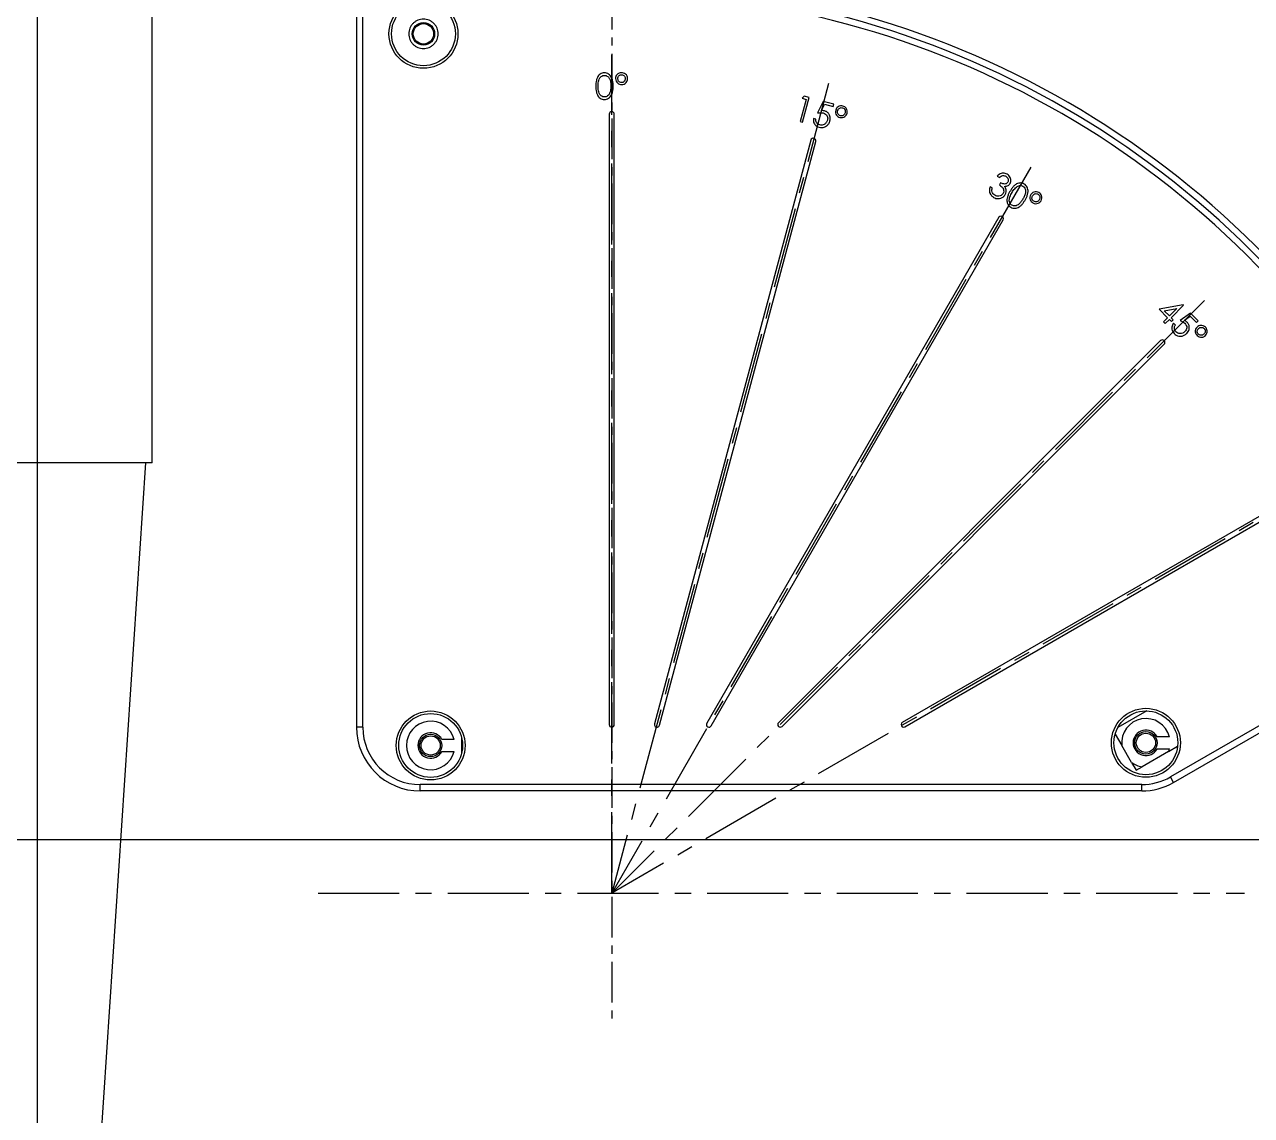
# Model space of a CAD drawing. Extents: x 500 to 100500, y -14500 to 21140.
# Drawn here: x 7744.3 to 7840.5, y -2970.5 to -2885.1 of the extents above; entities that cross this region are included whole.
import ezdxf

# ---------------------------------------------------------------- set-up
doc = ezdxf.new("R2010")
doc.units = 0
doc.linetypes.add('CENTER', pattern=[10.16, 6.35, -1.27, 1.27, -1.27])
doc.layers.get('0').update_dxf_attribs({"linetype": 'CONTINUOUS'})
doc.layers.add('30', color=111, linetype='CONTINUOUS')
doc.layers.add('Center', color=1, linetype='CENTER')

# ---------------------------------------------------------------- blocks, each defined once
blk = doc.blocks.new('KJA$C3C655F6F')
at = {"layer": '30', "linetype": 'Continuous', "lineweight": 25}
for p, q in [((-33.258, 61), (-33.258, 5)), ((-32.758, 5), (-32.758, 61)), ((1.965, 54.167), (1.502, 52.439)), ((1.828, 54.405), (1.664, 54.248)), ((1.664, 54.248), (1.965, 54.167)), ((1.691, 52.388), (2.205, 54.304)), ((2.205, 54.304), (1.828, 54.405)), ((3.303, 54.01), (2.871, 53.106)), ((4.132, 53.787), (3.303, 54.01)), ((-13.458, 53), (-13.458, 5.2)), ((-13.058, 5.2), (-13.058, 53)), ((3.166, 53.291), (3.401, 53.788)), ((3.401, 53.788), (4.083, 53.605)), ((4.083, 53.605), (4.132, 53.787)), ((1.502, 52.439), (1.691, 52.388)), ((2.737, 52.605), (2.54, 52.658)), ((2.336, 50.973), (-9.915, 5.252)), ((-9.528, 5.148), (2.723, 50.87)), ((16.942, 48.159), (17.119, 48.057)), ((16.554, 47.228), (16.384, 47.326)), ((17.197, 47.625), (17.105, 47.466)), ((17.068, 44.928), (-5.811, 5.3)), ((-5.464, 5.1), (17.415, 44.728)), ((31.511, 38.065), (29.621, 37.735)), ((29.621, 37.735), (30.29, 37.067)), ((30.012, 37.613), (31.007, 37.784)), ((30.424, 37.201), (30.012, 37.613)), ((31.007, 37.784), (30.424, 37.201)), ((30.564, 37.061), (31.539, 38.037)), ((31.539, 38.037), (31.511, 38.065)), ((30.29, 37.067), (29.964, 36.741)), ((29.964, 36.741), (30.104, 36.602)), ((30.104, 36.602), (30.43, 36.927)), ((30.43, 36.927), (30.599, 36.757)), ((30.733, 36.892), (30.564, 37.061)), ((30.599, 36.757), (30.733, 36.892)), ((30.896, 36.488), (30.752, 36.632)), ((32.086, 37.42), (31.262, 36.854)), ((31.609, 36.867), (32.06, 37.179)), ((32.06, 37.179), (32.559, 36.68)), ((32.692, 36.813), (32.086, 37.42)), ((32.559, 36.68), (32.692, 36.813)), ((29.734, 35.275), (-0.2, 5.341)), ((0.083, 5.059), (30.017, 34.992)), ((39.469, 22.673), (9.505, 5.373)), ((9.705, 5.027), (39.669, 22.327)), ((53.497, 14.376), (30.508, 1.103)), ((30.758, 0.67), (53.747, 13.943)), ((28.656, 6.272), (26.388, 4.962)), ((-32.758, 5), (-33.258, 5)), ((-25.603, 4.041), (-26.563, 4.041)), ((-25.008, 2.996), (-25.008, 4.135)), ((26.183, 4.458), (26.699, 3.564)), ((30.427, 4.248), (29.467, 4.248)), ((-26.563, 3.091), (-25.603, 3.091)), ((27.462, 2.242), (26.699, 3.564)), ((30.363, 3.098), (28.284, 1.897)), ((29.467, 3.298), (30.427, 3.298)), ((30.363, 3.098), (31.073, 3.507)), ((27.462, 2.242), (27.817, 1.627)), ((27.817, 1.627), (28.284, 1.897)), ((30.758, 0.67), (30.508, 1.103)), ((28.258, 0.5), (-28.258, 0.5)), ((-28.258, 0), (-28.258, 0.5)), ((28.258, 0), (-28.258, 0)), ((28.258, 0), (28.258, 0.5))]:
    blk.add_line(p, q, dxfattribs=at)
for centre, radius in [((-28.008, 59.3), 2.7), ((-28.008, 59.3), 2.5), ((-28.008, 59.3), 0.877), ((-28.008, 59.3), 0.8), ((-27.443, 3.566), 2.7), ((-27.443, 3.566), 2.5), ((28.587, 3.773), 2.7), ((28.587, 3.773), 2.5), ((-27.443, 3.566), 0.877), ((-27.443, 3.566), 0.754), ((28.587, 3.773), 0.877), ((28.587, 3.773), 0.754)]:
    blk.add_circle(centre, radius, dxfattribs=at)
for centre, radius, start, end in [((-13.258, -8), 95.4, 30, 90), ((-13.258, -8), 95.2, 30, 90), ((-13.258, -8), 95, 30, 90), ((-13.258, -8), 71.5, 30, 90), ((-13.258, -8), 71, 30, 90), ((-13.258, -8), 70.5, 30, 90), ((-13.258, 53), 0.2, 0, 180), ((2.53, 50.921), 0.2, 345, 165), ((17.242, 44.828), 0.2, 330, 150), ((29.875, 35.134), 0.2, 315, 135), ((-28.258, 5), 5, 180, 270), ((-28.258, 5), 4.5, 180, 270), ((-27.443, 3.566), 1.9, 14.47751, 345.52249), ((-13.258, 5.2), 0.2, 180, 0), ((-9.721, 5.2), 0.2, 165, 345), ((-5.637, 5.2), 0.2, 150, 330), ((-0.058, 5.2), 0.2, 135, 315), ((9.605, 5.2), 0.2, 120, 300), ((28.587, 3.773), 1.9, 14.47751, 186.30794), ((-27.443, 3.566), 1, 28.35935, 331.64065), ((28.587, 3.773), 1, 28.35935, 331.64065), ((28.587, 3.773), 1.9, 339.18348, 345.52249), ((28.587, 3.773), 1.9, 233.69206, 260.81652), ((28.258, 5), 4.5, 270, 300), ((28.258, 5), 5, 270, 300)]:
    blk.add_arc(centre, radius, start, end, dxfattribs=at)
for points, knots in [([(-13.258, 86.5), (-12.333, 86.492), (-10.475, 86.476), (-7.68, 86.348), (-4.871, 86.141), (-2.05, 85.847), (0.777, 85.466), (3.554, 85.006), (6.276, 84.472), (8.941, 83.869), (11.599, 83.186), (14.245, 82.423), (16.876, 81.581), (19.49, 80.659), (22.081, 79.658), (24.648, 78.579), (27.186, 77.423), (29.676, 76.199), (32.117, 74.909), (34.505, 73.556), (36.854, 72.135), (39.172, 70.637), (41.457, 69.065), (43.706, 67.418), (45.9, 65.709), (48.039, 63.94), (50.107, 62.125), (52.104, 60.268), (54.028, 58.372), (55.889, 56.43), (57.801, 54.319), (59.747, 52.032), (61.709, 49.563), (63.576, 47.046), (65.344, 44.487), (67.021, 41.895), (68.062, 40.129), (68.581, 39.25)], [0, 0, 0, 0, 0.028058, 0.056326, 0.084793, 0.113449, 0.142282, 0.171281, 0.198764, 0.226374, 0.254099, 0.281929, 0.309853, 0.337858, 0.365933, 0.394066, 0.422245, 0.450458, 0.478189, 0.505929, 0.533666, 0.561389, 0.58959, 0.617751, 0.645861, 0.673908, 0.701881, 0.729269, 0.756563, 0.783752, 0.810825, 0.842891, 0.874762, 0.906424, 0.93786, 0.969057, 1, 1, 1, 1]), ([(-13.833, 56.251), (-13.892, 56.247), (-14.009, 56.237), (-14.168, 56.157), (-14.298, 56.037), (-14.402, 55.87), (-14.468, 55.665), (-14.498, 55.433), (-14.5, 55.277), (-14.502, 55.199)], [0, 0, 0, 0, 0.124799, 0.24962, 0.374455, 0.499472, 0.66612, 0.833023, 1, 1, 1, 1]), ([(-14.322, 55.2), (-14.321, 55.261), (-14.319, 55.383), (-14.301, 55.565), (-14.257, 55.729), (-14.183, 55.864), (-14.086, 55.962), (-13.965, 56.032), (-13.873, 56.042), (-13.827, 56.046)], [0, 0, 0, 0, 0.166958, 0.33387, 0.500509, 0.625498, 0.75026, 0.8752, 1, 1, 1, 1]), ([(-13.143, 55.199), (-13.145, 55.278), (-13.148, 55.434), (-13.183, 55.668), (-13.257, 55.872), (-13.363, 56.038), (-13.495, 56.158), (-13.657, 56.237), (-13.774, 56.247), (-13.833, 56.251)], [0, 0, 0, 0, 0.166961, 0.333839, 0.500503, 0.625509, 0.750374, 0.875185, 1, 1, 1, 1]), ([(-13.827, 56.046), (-13.781, 56.041), (-13.69, 56.032), (-13.568, 55.961), (-13.472, 55.862), (-13.386, 55.699), (-13.33, 55.474), (-13.325, 55.292), (-13.322, 55.2)], [0, 0, 0, 0, 0.124825, 0.249825, 0.374662, 0.49976, 0.749613, 1, 1, 1, 1]), ([(-12.486, 56.251), (-12.555, 56.243), (-12.693, 56.228), (-12.848, 56.106), (-12.948, 55.956), (-12.958, 55.848), (-12.963, 55.794)], [0, 0, 0, 0, 0.279707, 0.559479, 0.779698, 1, 1, 1, 1]), ([(-12.963, 55.794), (-12.956, 55.724), (-12.94, 55.585), (-12.81, 55.433), (-12.654, 55.342), (-12.545, 55.333), (-12.49, 55.328)], [0, 0, 0, 0, 0.279513, 0.559161, 0.779506, 1, 1, 1, 1]), ([(-12.784, 55.79), (-12.779, 55.834), (-12.769, 55.924), (-12.688, 56.024), (-12.59, 56.087), (-12.52, 56.094), (-12.485, 56.097)], [0, 0, 0, 0, 0.279677, 0.559466, 0.779709, 1, 1, 1, 1]), ([(-12.486, 55.482), (-12.531, 55.488), (-12.62, 55.5), (-12.715, 55.585), (-12.775, 55.685), (-12.781, 55.755), (-12.784, 55.79)], [0, 0, 0, 0, 0.2792339, 0.5591891, 0.7795622, 1, 1, 1, 1]), ([(-12.49, 55.328), (-12.421, 55.336), (-12.283, 55.351), (-12.127, 55.474), (-12.029, 55.626), (-12.02, 55.735), (-12.015, 55.79)], [0, 0, 0, 0, 0.279779, 0.559495, 0.779657, 1, 1, 1, 1]), ([(-12.015, 55.79), (-12.023, 55.859), (-12.04, 55.996), (-12.17, 56.147), (-12.324, 56.238), (-12.432, 56.247), (-12.486, 56.251)], [0, 0, 0, 0, 0.279443, 0.559201, 0.77955, 1, 1, 1, 1]), ([(-12.194, 55.787), (-12.199, 55.743), (-12.209, 55.655), (-12.287, 55.556), (-12.383, 55.492), (-12.452, 55.485), (-12.486, 55.482)], [0, 0, 0, 0, 0.279717, 0.559486, 0.779814, 1, 1, 1, 1]), ([(-12.485, 56.097), (-12.441, 56.092), (-12.352, 56.08), (-12.257, 55.993), (-12.202, 55.892), (-12.197, 55.822), (-12.194, 55.787)], [0, 0, 0, 0, 0.279204, 0.558932, 0.779374, 1, 1, 1, 1]), ([(-14.502, 55.199), (-14.5, 55.121), (-14.498, 54.966), (-14.467, 54.734), (-14.4, 54.529), (-14.297, 54.362), (-14.168, 54.242), (-14.008, 54.163), (-13.892, 54.153), (-13.833, 54.149)], [0, 0, 0, 0, 0.166978, 0.333901, 0.500528, 0.625558, 0.750376, 0.875183, 1, 1, 1, 1]), ([(-13.827, 54.354), (-13.873, 54.359), (-13.965, 54.368), (-14.086, 54.438), (-14.184, 54.536), (-14.257, 54.672), (-14.301, 54.835), (-14.319, 55.017), (-14.321, 55.139), (-14.322, 55.2)], [0, 0, 0, 0, 0.124779, 0.249684, 0.37451, 0.499494, 0.666113, 0.833029, 1, 1, 1, 1]), ([(-13.833, 54.149), (-13.774, 54.153), (-13.657, 54.163), (-13.496, 54.243), (-13.363, 54.361), (-13.257, 54.527), (-13.183, 54.731), (-13.148, 54.964), (-13.145, 55.121), (-13.143, 55.199)], [0, 0, 0, 0, 0.124838, 0.249678, 0.374552, 0.49957, 0.666183, 0.83304, 1, 1, 1, 1]), ([(-13.322, 55.2), (-13.325, 55.104), (-13.329, 54.933), (-13.377, 54.769), (-13.398, 54.697)], [0, 0, 0, 0, 0.560097, 1, 1, 1, 1]), ([(-13.398, 54.697), (-13.419, 54.646), (-13.461, 54.544), (-13.571, 54.434), (-13.698, 54.366), (-13.784, 54.358), (-13.827, 54.354)], [0, 0, 0, 0, 0.280262, 0.5597794, 0.7799888, 1, 1, 1, 1]), ([(2.871, 53.106), (2.953, 53.117), (3.099, 53.135), (3.245, 53.11), (3.309, 53.099)], [0, 0, 0, 0, 0.5602928, 1, 1, 1, 1]), ([(3.401, 53.267), (3.358, 53.276), (3.28, 53.292), (3.201, 53.292), (3.166, 53.291)], [0, 0, 0, 0, 0.55978, 1, 1, 1, 1]), ([(3.309, 53.099), (3.373, 53.076), (3.503, 53.03), (3.627, 52.875), (3.672, 52.701), (3.651, 52.596), (3.641, 52.543)], [0, 0, 0, 0, 0.280196, 0.559243, 0.7794, 1, 1, 1, 1]), ([(3.835, 52.482), (3.848, 52.544), (3.873, 52.667), (3.847, 52.856), (3.761, 53.037), (3.611, 53.193), (3.471, 53.243), (3.401, 53.267)], [0, 0, 0, 0, 0.186963, 0.373682, 0.560448, 0.780046, 1, 1, 1, 1]), ([(4.285, 53.322), (4.275, 53.253), (4.254, 53.116), (4.335, 52.935), (4.459, 52.806), (4.561, 52.769), (4.612, 52.75)], [0, 0, 0, 0, 0.2797086, 0.5593316, 0.7796078, 1, 1, 1, 1]), ([(4.856, 53.645), (4.788, 53.655), (4.652, 53.674), (4.473, 53.594), (4.341, 53.474), (4.304, 53.373), (4.285, 53.322)], [0, 0, 0, 0, 0.279543, 0.559405, 0.779682, 1, 1, 1, 1]), ([(4.653, 52.887), (4.61, 52.905), (4.524, 52.941), (4.453, 53.053), (4.42, 53.169), (4.433, 53.241), (4.44, 53.277)], [0, 0, 0, 0, 0.278942, 0.558752, 0.779364, 1, 1, 1, 1]), ([(4.44, 53.277), (4.457, 53.32), (4.49, 53.407), (4.597, 53.487), (4.712, 53.525), (4.784, 53.513), (4.821, 53.507)], [0, 0, 0, 0, 0.279756, 0.559451, 0.779719, 1, 1, 1, 1]), ([(4.612, 52.75), (4.681, 52.74), (4.818, 52.719), (4.998, 52.801), (5.128, 52.925), (5.165, 53.027), (5.183, 53.077)], [0, 0, 0, 0, 0.2796786, 0.5594149, 0.7796056, 1, 1, 1, 1]), ([(5.027, 53.116), (5.011, 53.073), (4.978, 52.988), (4.873, 52.908), (4.76, 52.87), (4.689, 52.881), (4.653, 52.887)], [0, 0, 0, 0, 0.27984, 0.559687, 0.779857, 1, 1, 1, 1]), ([(4.821, 53.507), (4.864, 53.489), (4.95, 53.453), (5.021, 53.34), (5.048, 53.223), (5.034, 53.152), (5.027, 53.116)], [0, 0, 0, 0, 0.279236, 0.558984, 0.779351, 1, 1, 1, 1]), ([(5.183, 53.077), (5.193, 53.146), (5.214, 53.282), (5.131, 53.46), (5.008, 53.59), (4.907, 53.626), (4.856, 53.645)], [0, 0, 0, 0, 0.279576, 0.559365, 0.779656, 1, 1, 1, 1]), ([(2.54, 52.658), (2.537, 52.603), (2.529, 52.493), (2.574, 52.332), (2.663, 52.18), (2.803, 52.054), (2.926, 52.011), (2.988, 51.99)], [0, 0, 0, 0, 0.186879, 0.373577, 0.560343, 0.780041, 1, 1, 1, 1]), ([(3.047, 52.165), (2.996, 52.185), (2.893, 52.225), (2.787, 52.341), (2.734, 52.475), (2.736, 52.562), (2.737, 52.605)], [0, 0, 0, 0, 0.279763, 0.559521, 0.779394, 1, 1, 1, 1]), ([(2.988, 51.99), (3.055, 51.976), (3.189, 51.949), (3.396, 51.982), (3.59, 52.084), (3.753, 52.254), (3.808, 52.406), (3.835, 52.482)], [0, 0, 0, 0, 0.186947, 0.373597, 0.560153, 0.780034, 1, 1, 1, 1]), ([(3.641, 52.543), (3.615, 52.473), (3.564, 52.334), (3.4, 52.202), (3.219, 52.137), (3.104, 52.156), (3.047, 52.165)], [0, 0, 0, 0, 0.280065, 0.559626, 0.779827, 1, 1, 1, 1]), ([(17.707, 48.311), (17.659, 48.335), (17.564, 48.381), (17.404, 48.398), (17.237, 48.37), (17.076, 48.29), (16.987, 48.203), (16.942, 48.159)], [0, 0, 0, 0, 0.186698, 0.373254, 0.559918, 0.77975, 1, 1, 1, 1]), ([(17.119, 48.057), (17.159, 48.088), (17.238, 48.148), (17.371, 48.199), (17.503, 48.194), (17.574, 48.16), (17.61, 48.143)], [0, 0, 0, 0, 0.280559, 0.559945, 0.779833, 1, 1, 1, 1]), ([(17.61, 48.143), (17.652, 48.114), (17.736, 48.056), (17.799, 47.925), (17.815, 47.792), (17.783, 47.718), (17.767, 47.681)], [0, 0, 0, 0, 0.280351, 0.560054, 0.780166, 1, 1, 1, 1]), ([(17.946, 47.577), (17.968, 47.626), (18.012, 47.724), (18.012, 47.887), (17.963, 48.05), (17.863, 48.203), (17.759, 48.275), (17.707, 48.311)], [0, 0, 0, 0, 0.186536, 0.373228, 0.559898, 0.779966, 1, 1, 1, 1]), ([(16.384, 47.326), (16.367, 47.269), (16.331, 47.154), (16.323, 46.971), (16.37, 46.784), (16.483, 46.61), (16.601, 46.531), (16.66, 46.491)], [0, 0, 0, 0, 0.187083, 0.373888, 0.560463, 0.780026, 1, 1, 1, 1]), ([(16.542, 46.91), (16.532, 46.97), (16.516, 47.077), (16.542, 47.182), (16.554, 47.228)], [0, 0, 0, 0, 0.558561, 1, 1, 1, 1]), ([(17.105, 47.466), (17.147, 47.437), (17.232, 47.38), (17.349, 47.28), (17.434, 47.14), (17.462, 46.963), (17.417, 46.851), (17.394, 46.795)], [0, 0, 0, 0, 0.1874618, 0.3747072, 0.5612879, 0.7807844, 1, 1, 1, 1]), ([(17.767, 47.681), (17.743, 47.649), (17.694, 47.586), (17.581, 47.538), (17.454, 47.534), (17.322, 47.561), (17.239, 47.604), (17.197, 47.625)], [0, 0, 0, 0, 0.186098, 0.372254, 0.559137, 0.779513, 1, 1, 1, 1]), ([(17.519, 47.35), (17.567, 47.353), (17.661, 47.359), (17.786, 47.407), (17.884, 47.483), (17.925, 47.546), (17.946, 47.577)], [0, 0, 0, 0, 0.280175, 0.559845, 0.779904, 1, 1, 1, 1]), ([(17.638, 47.084), (17.625, 47.138), (17.601, 47.234), (17.544, 47.315), (17.519, 47.35)], [0, 0, 0, 0, 0.559694, 1, 1, 1, 1]), ([(19.047, 47.537), (18.994, 47.563), (18.888, 47.613), (18.71, 47.624), (18.537, 47.587), (18.364, 47.493), (18.203, 47.35), (18.061, 47.164), (17.981, 47.03), (17.94, 46.963)], [0, 0, 0, 0, 0.124818, 0.249629, 0.374517, 0.499506, 0.666118, 0.833024, 1, 1, 1, 1]), ([(18.102, 46.865), (18.133, 46.918), (18.196, 47.024), (18.305, 47.175), (18.423, 47.297), (18.555, 47.381), (18.688, 47.422), (18.83, 47.426), (18.915, 47.388), (18.958, 47.369)], [0, 0, 0, 0, 0.166975, 0.333892, 0.500574, 0.625601, 0.750399, 0.875295, 1, 1, 1, 1]), ([(18.958, 47.369), (18.995, 47.341), (19.07, 47.286), (19.138, 47.161), (19.167, 47.024), (19.157, 46.839), (19.09, 46.615), (19.002, 46.452), (18.958, 46.371)], [0, 0, 0, 0, 0.124745, 0.24966, 0.374487, 0.499618, 0.749573, 1, 1, 1, 1]), ([(19.122, 46.281), (19.16, 46.35), (19.235, 46.487), (19.321, 46.707), (19.358, 46.921), (19.349, 47.119), (19.293, 47.288), (19.193, 47.437), (19.096, 47.504), (19.047, 47.537)], [0, 0, 0, 0, 0.1669524, 0.3338231, 0.5004407, 0.6254522, 0.7503056, 0.8751412, 1, 1, 1, 1]), ([(16.759, 46.658), (16.706, 46.694), (16.609, 46.759), (16.562, 46.864), (16.542, 46.91)], [0, 0, 0, 0, 0.559914, 1, 1, 1, 1]), ([(16.66, 46.491), (16.718, 46.462), (16.835, 46.404), (17.033, 46.381), (17.238, 46.417), (17.436, 46.524), (17.527, 46.648), (17.573, 46.711)], [0, 0, 0, 0, 0.186929, 0.373767, 0.560501, 0.780334, 1, 1, 1, 1]), ([(17.394, 46.795), (17.352, 46.741), (17.267, 46.633), (17.079, 46.575), (16.903, 46.586), (16.807, 46.634), (16.759, 46.658)], [0, 0, 0, 0, 0.279031, 0.558755, 0.779139, 1, 1, 1, 1]), ([(17.573, 46.711), (17.603, 46.777), (17.657, 46.897), (17.644, 47.027), (17.638, 47.084)], [0, 0, 0, 0, 0.559242, 1, 1, 1, 1]), ([(17.94, 46.963), (17.903, 46.895), (17.828, 46.759), (17.738, 46.543), (17.695, 46.332), (17.7, 46.136), (17.753, 45.967), (17.852, 45.819), (17.949, 45.752), (17.997, 45.719)], [0, 0, 0, 0, 0.1669781, 0.3338803, 0.5005081, 0.6255228, 0.7503733, 0.8751714, 1, 1, 1, 1]), ([(18.093, 45.872), (18.056, 45.9), (17.981, 45.955), (17.913, 46.079), (17.881, 46.216), (17.888, 46.371), (17.935, 46.535), (18.012, 46.704), (18.072, 46.811), (18.102, 46.865)], [0, 0, 0, 0, 0.1247108, 0.2496173, 0.3744474, 0.499452, 0.6661182, 0.8330383, 1, 1, 1, 1]), ([(17.997, 45.719), (18.05, 45.694), (18.157, 45.643), (18.336, 45.63), (18.51, 45.666), (18.686, 45.756), (18.853, 45.895), (19, 46.08), (19.081, 46.214), (19.122, 46.281)], [0, 0, 0, 0, 0.124837, 0.249679, 0.374547, 0.499565, 0.666186, 0.833048, 1, 1, 1, 1]), ([(18.958, 46.371), (18.907, 46.287), (18.816, 46.138), (18.691, 46.017), (18.636, 45.964)], [0, 0, 0, 0, 0.560122, 1, 1, 1, 1]), ([(19.566, 46.703), (19.538, 46.639), (19.482, 46.511), (19.514, 46.313), (19.601, 46.154), (19.69, 46.092), (19.735, 46.06)], [0, 0, 0, 0, 0.279672, 0.559261, 0.77955, 1, 1, 1, 1]), ([(20.207, 46.868), (20.143, 46.895), (20.015, 46.95), (19.82, 46.918), (19.66, 46.836), (19.598, 46.747), (19.566, 46.703)], [0, 0, 0, 0, 0.279581, 0.559491, 0.779679, 1, 1, 1, 1]), ([(19.811, 46.183), (19.774, 46.212), (19.7, 46.27), (19.659, 46.397), (19.658, 46.518), (19.689, 46.585), (19.705, 46.618)], [0, 0, 0, 0, 0.279122, 0.559037, 0.779394, 1, 1, 1, 1]), ([(19.705, 46.618), (19.732, 46.656), (19.788, 46.732), (19.913, 46.781), (20.035, 46.789), (20.102, 46.758), (20.135, 46.742)], [0, 0, 0, 0, 0.279675, 0.559455, 0.779733, 1, 1, 1, 1]), ([(19.735, 46.06), (19.799, 46.032), (19.927, 45.977), (20.124, 46.009), (20.283, 46.095), (20.345, 46.185), (20.376, 46.23)], [0, 0, 0, 0, 0.279615, 0.559324, 0.779602, 1, 1, 1, 1]), ([(20.235, 46.308), (20.207, 46.271), (20.153, 46.196), (20.03, 46.146), (19.91, 46.138), (19.844, 46.168), (19.811, 46.183)], [0, 0, 0, 0, 0.279817, 0.559743, 0.77988, 1, 1, 1, 1]), ([(20.135, 46.742), (20.173, 46.714), (20.247, 46.657), (20.287, 46.528), (20.282, 46.407), (20.251, 46.341), (20.235, 46.308)], [0, 0, 0, 0, 0.279051, 0.558697, 0.779276, 1, 1, 1, 1]), ([(20.376, 46.23), (20.404, 46.293), (20.459, 46.421), (20.425, 46.616), (20.34, 46.774), (20.251, 46.837), (20.207, 46.868)], [0, 0, 0, 0, 0.2795578, 0.5592969, 0.779614, 1, 1, 1, 1]), ([(18.636, 45.964), (18.592, 45.93), (18.506, 45.861), (18.356, 45.817), (18.212, 45.818), (18.133, 45.854), (18.093, 45.872)], [0, 0, 0, 0, 0.2803572, 0.5598085, 0.7800344, 1, 1, 1, 1]), ([(30.752, 36.632), (30.721, 36.586), (30.66, 36.494), (30.617, 36.333), (30.62, 36.157), (30.677, 35.978), (30.762, 35.879), (30.805, 35.83)], [0, 0, 0, 0, 0.186864, 0.373563, 0.560326, 0.780035, 1, 1, 1, 1]), ([(31.262, 36.854), (31.338, 36.822), (31.474, 36.766), (31.587, 36.671), (31.637, 36.63)], [0, 0, 0, 0, 0.560321, 1, 1, 1, 1]), ([(31.8, 36.728), (31.767, 36.758), (31.708, 36.81), (31.639, 36.849), (31.609, 36.867)], [0, 0, 0, 0, 0.559812, 1, 1, 1, 1]), ([(31.637, 36.63), (31.681, 36.577), (31.77, 36.473), (31.8, 36.277), (31.751, 36.105), (31.681, 36.024), (31.646, 35.983)], [0, 0, 0, 0, 0.280212, 0.559244, 0.779378, 1, 1, 1, 1]), ([(31.784, 35.833), (31.826, 35.88), (31.909, 35.974), (31.98, 36.151), (31.996, 36.35), (31.944, 36.559), (31.848, 36.672), (31.8, 36.728)], [0, 0, 0, 0, 0.187003, 0.373749, 0.560516, 0.78008, 1, 1, 1, 1]), ([(30.805, 35.83), (30.856, 35.785), (30.959, 35.694), (31.154, 35.619), (31.373, 35.611), (31.599, 35.678), (31.722, 35.781), (31.784, 35.833)], [0, 0, 0, 0, 0.186891, 0.373555, 0.560267, 0.7801, 1, 1, 1, 1]), ([(30.944, 35.952), (30.91, 35.995), (30.841, 36.081), (30.807, 36.235), (30.829, 36.377), (30.873, 36.451), (30.896, 36.488)], [0, 0, 0, 0, 0.279783, 0.559562, 0.779426, 1, 1, 1, 1]), ([(31.646, 35.983), (31.589, 35.936), (31.476, 35.842), (31.268, 35.809), (31.079, 35.843), (30.989, 35.916), (30.944, 35.952)], [0, 0, 0, 0, 0.2800999, 0.559732, 0.7799079, 1, 1, 1, 1]), ([(32.594, 36.333), (32.551, 36.279), (32.464, 36.171), (32.444, 35.974), (32.487, 35.8), (32.556, 35.717), (32.591, 35.675)], [0, 0, 0, 0, 0.279679, 0.559371, 0.7796, 1, 1, 1, 1]), ([(32.591, 35.675), (32.645, 35.633), (32.754, 35.547), (32.95, 35.527), (33.124, 35.569), (33.207, 35.638), (33.248, 35.673)], [0, 0, 0, 0, 0.279589, 0.559293, 0.779585, 1, 1, 1, 1]), ([(33.249, 36.327), (33.195, 36.369), (33.087, 36.455), (32.892, 36.474), (32.718, 36.436), (32.635, 36.367), (32.594, 36.333)], [0, 0, 0, 0, 0.279642, 0.559484, 0.77966, 1, 1, 1, 1]), ([(32.695, 35.773), (32.667, 35.81), (32.611, 35.884), (32.605, 36.017), (32.634, 36.133), (32.681, 36.189), (32.705, 36.217)], [0, 0, 0, 0, 0.27912, 0.559033, 0.779458, 1, 1, 1, 1]), ([(33.133, 35.784), (33.097, 35.756), (33.026, 35.698), (32.896, 35.682), (32.779, 35.704), (32.723, 35.75), (32.695, 35.773)], [0, 0, 0, 0, 0.279838, 0.559595, 0.779833, 1, 1, 1, 1]), ([(32.705, 36.217), (32.741, 36.246), (32.814, 36.304), (32.946, 36.319), (33.064, 36.295), (33.121, 36.248), (33.149, 36.225)], [0, 0, 0, 0, 0.279732, 0.559509, 0.779758, 1, 1, 1, 1]), ([(33.149, 36.225), (33.177, 36.188), (33.234, 36.115), (33.238, 35.981), (33.204, 35.867), (33.157, 35.812), (33.133, 35.784)], [0, 0, 0, 0, 0.279173, 0.558828, 0.779257, 1, 1, 1, 1]), ([(33.248, 35.673), (33.291, 35.727), (33.376, 35.835), (33.394, 36.03), (33.353, 36.203), (33.284, 36.286), (33.249, 36.327)], [0, 0, 0, 0, 0.279611, 0.559331, 0.779656, 1, 1, 1, 1])]:
    blk.add_open_spline(points, degree=3, knots=knots, dxfattribs=at)
blk.add_open_spline([(-26.858, 59.3), (-26.863, 59.225), (-26.871, 59.074), (-26.94, 58.857), (-27.046, 58.657), (-27.19, 58.482), (-27.365, 58.338), (-27.565, 58.231), (-27.783, 58.165), (-28.008, 58.143), (-28.234, 58.165), (-28.451, 58.231), (-28.651, 58.338), (-28.827, 58.482), (-28.971, 58.657), (-29.078, 58.857), (-29.144, 59.074), (-29.166, 59.3), (-29.144, 59.526), (-29.078, 59.743), (-28.971, 59.943), (-28.827, 60.118), (-28.651, 60.262), (-28.451, 60.369), (-28.234, 60.435), (-28.008, 60.457), (-27.783, 60.435), (-27.565, 60.369), (-27.365, 60.262), (-27.19, 60.118), (-27.046, 59.943), (-26.94, 59.743), (-26.871, 59.526), (-26.863, 59.375), (-26.858, 59.3)], degree=3, dxfattribs=at)
at = {"layer": 'Center'}
for p, q in [((-13.258, -8), (-13.258, 57.654)), ((3.734, 55.417), (-13.258, -8)), ((19.569, 48.858), (-13.258, -8)), ((33.166, 38.425), (-13.258, -8)), ((43.6, 24.827), (-13.258, -8)), ((-36.258, -8), (36.319, -8))]:
    blk.add_line(p, q, dxfattribs=at)
blk = doc.blocks.new('KJ특성 TURN')
at = {"layer": 'Center', "ltscale": 0.5}
blk.add_line((9120.784, -70830.589), (9120.784, -71399.089), dxfattribs=at)
at = {"layer": 'Center'}
for p, q in [((9120.784, -71389.089), (9120.784, -71323.435)), ((9137.777, -71325.672), (9120.784, -71389.089)), ((9153.611, -71332.231), (9120.784, -71389.089)), ((9167.209, -71342.665), (9120.784, -71389.089)), ((9177.642, -71356.262), (9120.784, -71389.089)), ((9097.784, -71389.089), (9170.362, -71389.089))]:
    blk.add_line(p, q, dxfattribs=at)
at = {"layer": '30'}
blk.add_blockref('KJA$C3C655F6F', (9134.042, -71381.089), dxfattribs=at)
blk = doc.blocks.new('KJVision F')
at = {"color": 2, "linetype": 'Continuous', "lineweight": 25}
for p, q in [((8506.121, -71306.437, -10.475), (8506.121, -71269.737, -10.475)), ((8497.123, -71306.437, -10.475), (8488.121, -71306.437, -10.475)), ((8506.121, -71306.437, -10.475), (8497.123, -71306.437, -10.475)), ((8498.121, -71419.437, -10.475), (8505.621, -71306.437, -10.475))]:
    blk.add_line(p, q, dxfattribs=at)
at = {"layer": 'Center', "ltscale": 20}
blk.add_line((8497.121, -70631.771, -10.475), (8497.121, -72337.137, -10.475), dxfattribs=at)
at = {"layer": 'Center'}
blk.add_blockref('KJ특성 TURN', (-578.663, 48.953, -10.475), dxfattribs=at)
blk = doc.blocks.new('KJprobe Card F')
at = {"color": 6}
blk.add_line((31358.695, -77384.489, 43.986), (31565.195, -77384.489, 43.986), dxfattribs=at)

msp = doc.modelspace()

# ---------------------------------------------------------------- block references
for name, p in [('KJVision F', (-751.774, 68387.033, -65.343)), ('KJprobe Card F', (-23667.198, 74435.585, -119.805))]:
    msp.add_blockref(name, p)

doc.saveas('drawing.dxf')
